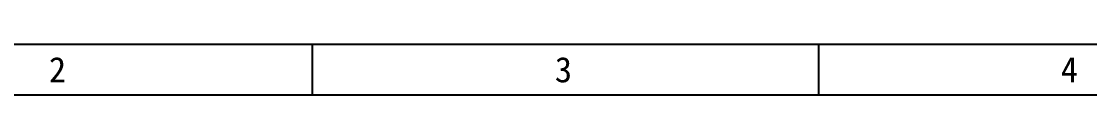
# Model space of a CAD drawing. Extents: x 5 to 415, y 5 to 292.
# Drawn here: x 81.3 to 186.7, y 5 to 10 of the extents above; entities that cross this region are included whole.
import ezdxf

# ---------------------------------------------------------------- set-up
doc = ezdxf.new("R2010")
doc.units = 0
doc.layers.add('DRW0001_DXF_FORMAT', color=7, linetype='CONTINUOUS')
doc.styles.get("Standard").update_dxf_attribs({"font": 'simfang.ttf'})

msp = doc.modelspace()

# ---------------------------------------------------------------- linework, layer by layer
at = {"layer": 'DRW0001_DXF_FORMAT', "color": 7, "linetype": 'Continuous'}
for p, q in [((10, 10), (410, 10)), ((110, 5), (110, 10)), ((160, 5), (160, 10))]:
    msp.add_line(p, q, dxfattribs=at)
at = {"layer": 'DRW0001_DXF_FORMAT', "color": 2, "linetype": 'Continuous'}
msp.add_line((5, 5), (415, 5), dxfattribs=at)

# ---------------------------------------------------------------- texts
at = {"layer": 'DRW0001_DXF_FORMAT', "color": 2, "linetype": 'Continuous', "char_height": 2.5, "width": 1.83594, "attachment_point": 1}
for s, insert in [('2', (83.983, 8.734)), ('3', (133.933, 8.734)), ('4', (183.883, 8.734))]:
    msp.add_mtext(s, dxfattribs=dict(at, insert=insert))

doc.saveas('drawing.dxf')
